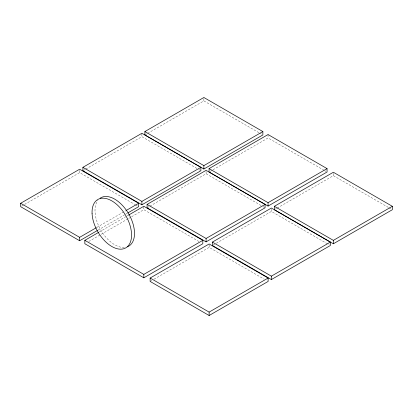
<?xml version="1.0" encoding="UTF-8"?>
<svg xmlns="http://www.w3.org/2000/svg" width="413" height="413" viewBox="0 0 413 413"><rect width="100%" height="100%" fill="white"/><g stroke="black" fill="none" stroke-linecap="round" stroke-linejoin="round"><path stroke-width="0.31" stroke-dasharray="2.06 1.55" d="M21.765 206.041L23.99 204.76M24.548 204.435L79.642 172.629L134.736 204.435M82.899 170.745L85.124 169.459M85.682 169.139L141.891 136.688L198.101 169.139M144.88 134.963L147.105 133.678M147.663 133.358L203.872 100.901L258.966 132.712M96.895 227.377L125.831 210.671M98.005 230.139L125.278 214.399M125.831 214.073L127.503 213.113M99.306 231.982L126.579 216.242M127.132 215.922L128.804 214.956M88.733 241.497L128.247 218.684M128.804 218.363L131.029 217.078M131.587 216.753L143.827 209.685L198.927 241.497M147.09 207.806L149.315 206.521M149.873 206.195L206.082 173.744L262.291 206.195M210.181 171.38L212.406 170.094M212.963 169.769L268.058 137.963L324.267 170.414M150.136 281.444L151.808 280.479M154.034 279.193L209.128 247.387L264.222 279.193M212.943 245.183L215.725 243.577M216.283 243.257L271.377 211.446L329.259 244.863M275.481 209.076L276.591 208.436M277.149 208.116L333.358 175.664L388.452 207.471M259.524 133.032L261.749 134.318M324.825 170.734L325.94 171.38M389.01 207.791L391.235 209.076M198.658 169.459L200.326 170.424M262.844 206.521L265.074 207.806M135.294 204.76L137.519 206.041M333.358 173.393L333.358 175.664M271.377 209.174L271.377 211.446M268.058 134.555L268.058 137.963M209.128 245.115L209.128 247.387M206.082 171.478L206.082 173.744M203.872 98.635L203.872 100.901M143.827 206.846L143.827 209.685M141.891 133.848L141.891 136.688M79.642 170.357L79.642 172.629M124.37 247.454A27.939 16.133 60 0 1 100.509 229.551A27.939 16.133 60 0 1 97.896 200.346"/><path stroke-width="0.62" d="M97.453 230.464L79.642 240.743L20.65 206.686L20.65 203.279L79.642 169.222L138.634 203.279L138.634 206.686L128.061 212.788M82.899 167.337L141.891 133.28L200.883 167.337L200.883 170.745L141.891 204.802L82.899 170.745L82.899 167.337L141.891 201.399L200.883 167.337M144.88 131.556L203.872 97.499L262.864 131.556L262.864 134.963L203.872 169.02L144.88 134.963L144.88 131.556L203.872 165.613L262.864 131.556M20.65 203.279L79.642 237.336L96.337 227.697M126.388 210.346L138.634 203.279M128.804 214.956L143.827 206.278L202.819 240.34L202.819 243.742L143.827 277.804L84.841 243.742L84.841 240.34L98.753 232.307M147.09 204.399L206.082 170.342L265.074 204.399L265.074 207.806L206.082 241.863L147.09 207.806L147.09 204.399L206.082 238.456L265.074 204.399M209.066 168.612L268.058 134.555L327.05 168.612L327.05 172.02L268.058 206.077L209.066 172.02L209.066 168.612L268.058 202.675L327.05 168.612M84.841 240.34L143.827 274.397L202.819 240.34M150.136 278.037L209.128 243.98L268.12 278.037L268.12 281.444L209.128 315.501L150.136 281.444L150.136 278.037L209.128 312.099L268.12 278.037M212.385 242.101L271.377 208.038L330.369 242.101L330.369 245.503L271.377 279.565L212.385 245.503L212.385 242.101L271.377 276.158L330.369 242.101M274.366 206.314L333.358 172.257L392.35 206.314L392.35 209.721L333.358 243.778L274.366 209.721L274.366 206.314L333.358 240.371L392.35 206.314M333.358 240.371L333.358 243.778M271.377 276.158L271.377 279.565M268.058 202.675L268.058 206.077M209.128 312.099L209.128 315.501M206.082 238.456L206.082 241.863M203.872 165.613L203.872 169.02M143.827 274.397L143.827 277.804M141.891 201.399L141.891 204.802M79.642 237.336L79.642 240.743M100.111 198.209A27.939 16.133 60 0 1 129.073 214.523A27.939 16.133 60 0 1 127.261 246.855M92.073 213.418A27.939 16.133 60 0 0 122.522 249.029A27.939 16.133 60 0 0 120.823 208.586A27.939 16.133 60 0 0 92.073 213.418"/></g></svg>
